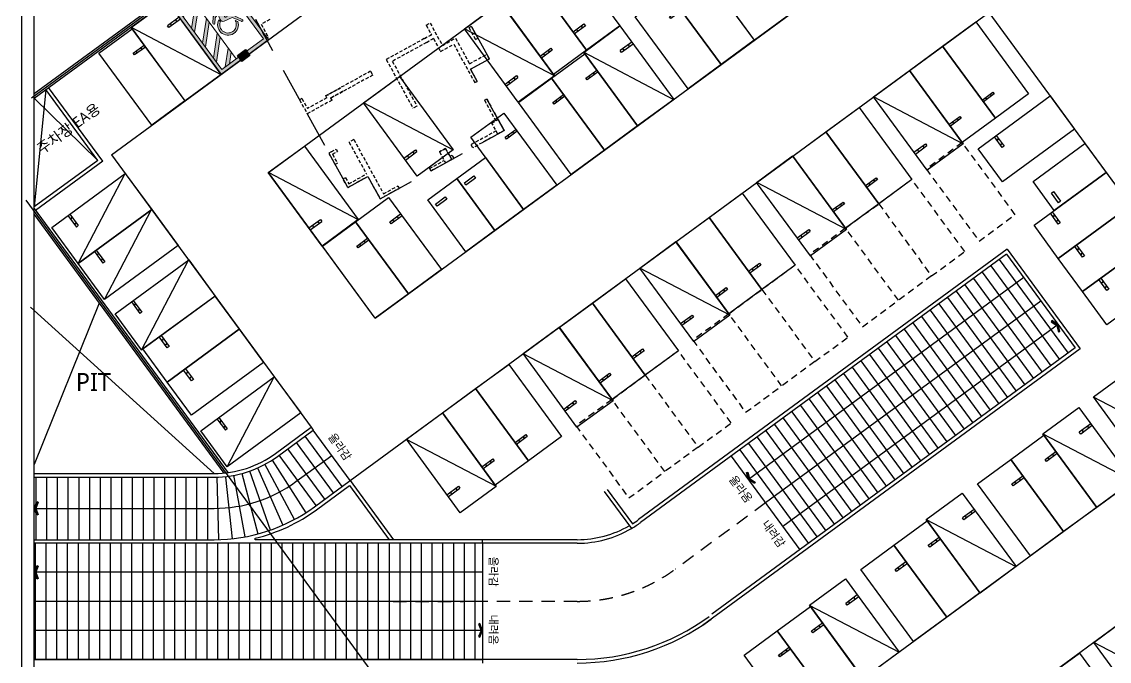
# Model space of a CAD drawing. Header units: millimetres. Extents: x 75184266 to 76346726, y -35077925 to -33679385.
# Drawn here: x 75313281 to 75374126, y -34579597 to -34543827 of the extents above; entities that cross this region are included whole.
import ezdxf
from ezdxf.enums import TextEntityAlignment as Align

# ---------------------------------------------------------------- set-up
doc = ezdxf.new("R2010")
doc.units = ezdxf.units.MM
doc.header["$LTSCALE"] = 50
doc.header["$MEASUREMENT"] = 0
for name, pattern in [('HIDDEN2', [0.1875, 0.125, -0.0625]), ('XR-지하3층$0$-HID', [2.5, 1.5, -1]), ('XR-지하3층$0$H', [1.3, 0.8, -0.5]), ('XR-지하3층$0$HD', [2.5, 1.5, -1]), ('XR-지하3층$0$HIDDEN2', [0.1875, 0.125, -0.0625])]:
    doc.linetypes.add(name, pattern=pattern)
doc.layers.get('0').update_dxf_attribs({"linetype": 'CONTINUOUS'})
for name, color, linetype in [('XR-지하3층$0$1HIDDEN2', 1, 'XR-지하3층$0$HIDDEN2'), ('XR-지하3층$0$5', 5, 'CONTINUOUS'), ('XR-지하3층$0$A-주차', 9, 'CONTINUOUS'), ('XR-지하3층$0$hat', 8, 'CONTINUOUS'), ('XR-지하3층$0$일반주차', 8, 'CONTINUOUS'), ('XR-지하3층$0$장애인', 11, 'CONTINUOUS'), ('XR-지하3층$0$확장형주차', 8, 'CONTINUOUS')]:
    doc.layers.add(name, color=color, linetype=linetype)
doc.layers.add('건축', color=8, linetype='CONTINUOUS', plot=False)
doc.layers.add('유도관제-주차면B2', color=7, linetype='CONTINUOUS', lineweight=100)
doc.layers.get('0').off()
doc.styles.add('XR-지하3층$0$맑은고딕', font='')
doc.styles.add('XR-지하3층$0$유형1', font='')
doc.styles.get('XR-지하3층$0$맑은고딕').set_extended_font_data('Malgun Gothic')
doc.styles.get('XR-지하3층$0$유형1').set_extended_font_data('Malgun Gothic')

# ---------------------------------------------------------------- blocks, each defined once
blk = doc.blocks.new('XR-지하3층$0$확장형 주차')
at = {"layer": 'XR-지하3층$0$확장형주차', "color": 7}
for p, q in [((0, 3965), (800, 3965)), ((0, 3835), (800, 3835)), ((800, 3835), (800, 3965))]:
    blk.add_line(p, q, dxfattribs=at)
blk.add_lwpolyline([(2500, 5100), (0, 0)], dxfattribs=at)
blk.add_lwpolyline([(2500, 5091), (0, 5091), (0, -9), (2500, -9)], close=True, dxfattribs=at)
for centre in [(238, 3900), (613, 3900)]:
    blk.add_circle(centre, 17.5, dxfattribs=at)
blk = doc.blocks.new('XR-지하3층$0$일반형 주차')
at = {"layer": 'XR-지하3층$0$일반주차'}
for p, q in [((750, 3865), (0, 3865)), ((0, 3735), (750, 3735)), ((750, 3735), (750, 3865))]:
    blk.add_line(p, q, dxfattribs=at)
blk.add_lwpolyline([(2300, 5000), (0, 5000), (0, 0), (2300, 0)], close=True, dxfattribs=at)
for centre in [(238, 3800), (563, 3800)]:
    blk.add_circle(centre, 17.5, dxfattribs=at)
blk = doc.blocks.new('XR-지하3층$0$ARROWX')
blk.add_lwpolyline([(-0.2, -0.5), (-0.293, -0.463), (-0.108, 0), (-0.293, 0.463), (-0.2, 0.5), (0, 0)], close=True)
for points in [[(-0.2, 0.5), (-0.293, 0.463), (0, 0), (-0.108, 0)], [(0, 0), (-0.108, 0), (-0.2, -0.5), (-0.293, -0.463)]]:
    blk.add_solid(points)
blk = doc.blocks.new('XR-지하3층$0$A$C73B52ADF')
at = {"layer": 'XR-지하3층$0$A-주차', "elevation": 0}
for points in [[(-2038, 2466), (-38, 2466), (-38, -1134), (-2038, -1134)], [(-1166, 2021), (-1166, 1871), (-1832, 1871), (-1832, 2021)]]:
    blk.add_lwpolyline(points, close=True, dxfattribs=at)
blk = doc.blocks.new('XR-지하3층$0$장애인 주차')
at = {"layer": 'XR-지하3층$0$5', "ltscale": 4}
h = blk.add_hatch(color=7, dxfattribs=at)
h.dxf.hatch_style = 1
h.paths.add_polyline_path([(3842, -695), (4402, -695), (4402, -1115), (3842, -1115)])
h.paths.add_polyline_path([(3892, -1065), (4352, -1065), (4352, -745), (3892, -745)], flags=16)
h.paths.add_polyline_path([(3982, -990), (3988, -973), (4011, -981), (4046, -898), (4136, -898), (4137, -881), (4072, -881), (4072, -863), (4138, -863), (4142, -810, -3.72247), (4161, -797), (4152, -916), (4058, -916), (4021, -1003)], flags=0)
h = blk.add_hatch(color=256, dxfattribs=at)
h.dxf.hatch_style = 1
h.paths.add_polyline_path([(4352, -1065), (4352, -745), (3892, -745), (3892, -1065)])
at = {"layer": 'XR-지하3층$0$hat'}
h = blk.add_hatch(color=7, dxfattribs=at)
edge = h.paths.add_edge_path()
edge.add_line((4161, -797), (4152, -916))
edge.add_line((4152, -916), (4058, -916))
edge.add_line((4058, -916), (4021, -1003))
edge.add_line((4021, -1003), (3982, -990))
edge.add_line((3982, -990), (3988, -973))
edge.add_line((3988, -973), (4011, -981))
edge.add_line((4011, -981), (4046, -898))
edge.add_line((4046, -898), (4136, -898))
edge.add_line((4136, -898), (4137, -881))
edge.add_line((4137, -881), (4072, -881))
edge.add_line((4072, -881), (4072, -863))
edge.add_line((4072, -863), (4138, -863))
edge.add_line((4138, -863), (4142, -810))
edge.add_arc((4140, -787), 22.8, -24.88273, 274.96983, ccw=False)
edge = h.paths.add_edge_path()
edge.add_line((4048, -981), (4058, -958))
edge.add_arc((4127, -942), 71.5, 192.8781, 416.16881)
edge.add_line((4167, -882), (4169, -863))
edge.add_arc((4127, -942), 89.2, 206.53502, 422.4866, ccw=False)
at = {"layer": 'XR-지하3층$0$장애인', "lineweight": 5, "true_color": 0xffffff}
blk.add_hatch(color=7, dxfattribs=at).paths.add_polyline_path([(2472, 3995), (2472, -1005), (3842, -1005), (3842, -805), (2672, -805), (2672, 3795), (5572, 3795), (5572, -805), (4402, -805), (4402, -1005), (5772, -1005), (5772, 3995)])
h = blk.add_hatch(color=7, dxfattribs=at)
h.paths.add_polyline_path([(5572, 2795), (5572, 3078), (4855, 3795), (4572, 3795)])
h.paths.add_polyline_path([(4572, 3045), (4572, 2762), (5572, 1762), (5572, 2045)])
h.paths.add_polyline_path([(4572, 2012), (4572, 1729), (5572, 729), (5572, 1012)])
h.paths.add_polyline_path([(5572, -304), (5572, -21), (4572, 979), (4572, 696)])
h.paths.add_polyline_path([(4572, -54), (4572, -336), (5041, -805), (5323, -805)])
h = blk.add_hatch(color=7, dxfattribs=at)
h.paths.add_polyline_path([(3763, 2216, -1), (3463, 2216, -1)])
h.paths.add_polyline_path([(3992, 1503, -0.343093), (3870, 1283), (3381, 1194), (3090, 708, -0.931653), (2987, 770), (3330, 1379), (3639, 1415, 0.446048), (3689, 1485), (3600, 1888, -0.596144), (3699, 2009), (4214, 1851), (4443, 1569, -0.883364), (4355, 1493), (4151, 1741), (3925, 1810)])
h.paths.add_polyline_path([(4053, 1393), (4055, 1528, -1.526545), (3257, 820), (3348, 969, 1.638056)])
at = {"layer": 'XR-지하3층$0$1HIDDEN2', "color": 11}
for points in [[(4161, -797), (4152, -916), (4058, -916), (4021, -1003), (3982, -990), (3988, -973), (4011, -981), (4046, -898), (4136, -898), (4137, -881), (4072, -881), (4072, -863), (4138, -863), (4142, -810)], [(4167, -882), (4169, -863)]]:
    blk.add_lwpolyline(points, dxfattribs=at)
for centre, radius, start, end in [((4127, -942), 89.2, 206.53502, 62.4866), ((4127, -942), 71.5, 192.8781, 56.16881), ((4140, -787), 22.8, 335.11727, 274.96983)]:
    blk.add_arc(centre, radius, start, end, dxfattribs=at)
at = {"layer": 'XR-지하3층$0$5', "lineweight": 5}
for p, q in [((4572, 3795), (4572, -805)), ((5572, 2795), (4572, 3795)), ((5572, 3078), (4855, 3795)), ((5572, 2045), (4572, 3045)), ((5572, 1762), (4572, 2762)), ((5572, 1012), (4572, 2012)), ((5572, 729), (4572, 1729)), ((5572, -21), (4572, 979)), ((5572, -304), (4572, 696)), ((5323, -805), (4572, -54)), ((5041, -805), (4572, -336))]:
    blk.add_line(p, q, dxfattribs=at)
at = {"layer": 'XR-지하3층$0$5', "ltscale": 4}
for p, q in [((4165, -1005), (4165, -805)), ((4165, -805), (4165, -905))]:
    blk.add_line(p, q, dxfattribs=at)
at = {"layer": 'XR-지하3층$0$5', "lineweight": 5}
for points in [[(3842, -1005), (2472, -1005), (2472, 3995), (5772, 3995), (5772, -1005), (4402, -1005)], [(3842, -805), (2672, -805), (2672, 3795), (5572, 3795), (5572, -805), (4402, -805)]]:
    blk.add_lwpolyline(points, dxfattribs=at)
at = {"layer": 'XR-지하3층$0$5', "ltscale": 4}
for points in [[(3842, -695), (3842, -1115), (4402, -1115), (4402, -695)], [(3892, -745), (3892, -1065), (4352, -1065), (4352, -745)]]:
    blk.add_lwpolyline(points, close=True, dxfattribs=at)
at = {"layer": 'XR-지하3층$0$장애인', "color": 8, "lineweight": 5}
for p, q in [((3689, 1485), (3600, 1888, 0)), ((3699, 2009, 0), (4214, 1851, 0)), ((4214, 1851, 0), (4443, 1569, 0)), ((3925, 1810, 0), (4151, 1741, 0)), ((4055, 1528), (4053, 1393)), ((4151, 1741, 0), (4355, 1493, 0)), ((3348, 969), (3257, 820))]:
    blk.add_line(p, q, dxfattribs=at)
at = {"layer": 'XR-지하3층$0$장애인', "color": 7, "lineweight": 5}
for points in [[(3523, 2720), (2773, 2720), (2773, 2870), (3523, 2870)], [(4473, 2720), (3723, 2720), (3723, 2870), (4473, 2870)]]:
    blk.add_lwpolyline(points, close=True, dxfattribs=at)
at = {"layer": 'XR-지하3층$0$장애인', "color": 8, "lineweight": 5}
for points in [[(3094, 715, -1.000002), (2987, 770), (3330, 1379), (3640, 1415)], [(3992, 1503, -0.343093), (3870, 1283), (3381, 1194), (3094, 715)]]:
    blk.add_lwpolyline(points, format="xyb", dxfattribs=at)
at = {"layer": 'XR-지하3층$0$장애인', "color": 8, "lineweight": 5, "extrusion": (0.976964, 0.213404, 0), "elevation": 4221}
blk.add_lwpolyline([(617, 0), (931, 0)], dxfattribs=at)
at = {"layer": 'XR-지하3층$0$장애인', "color": 8, "lineweight": 5}
blk.add_circle((3613, 2216), 150, dxfattribs=at)
for centre, radius, start, end in [((3682, 1922, 0), 88.4, 79.11433, 202.31847), ((3810, 1000), 582, 198.00599, 65.09494), ((3809, 1000), 462, 183.85247, 58.2396), ((3632, 1473), 57.7, 276.27861, 12.43535), ((4394, 1537, 0), 58.8, 227.96553, 33.79043)]:
    blk.add_arc(centre, radius, start, end, dxfattribs=at)

msp = doc.modelspace()

# ---------------------------------------------------------------- linework, layer by layer
at = {"layer": '건축', "ltscale": 1000}
for p, q in [((75313281, -34601924), (75313282, -34517008)), ((75313981, -34601695), (75313982, -34517363)), ((75368423, -34556549), (75347791, -34571674, 0)), ((75368379, -34556828), (75347909, -34571836)), ((75368380, -34556829), (75372223, -34562070)), ((75368423, -34556549), (75372502, -34562114)), ((75367492, -34557479), (75371335, -34562721)), ((75367976, -34557125), (75371819, -34562367)), ((75367009, -34557834), (75370851, -34563076)), ((75366041, -34558543), (75369883, -34563786)), ((75366525, -34558189), (75370367, -34563431)), ((75365073, -34559253), (75368915, -34564495)), ((75365557, -34558898), (75369399, -34564140)), ((75313775, -34559789), (75324043, -34569097)), ((75317617, -34559572), (75313981, -34568585)), ((75364105, -34559962), (75367948, -34565205)), ((75364589, -34559608), (75368432, -34564850)), ((75363621, -34560317), (75367464, -34565559)), ((75362654, -34561027), (75366496, -34566269)), ((75363137, -34560672), (75366980, -34565914)), ((75361686, -34561736), (75365528, -34566978)), ((75362170, -34561381), (75366012, -34566624)), ((75372502, -34562114), (75351371, -34577606)), ((75372223, -34562070), (75351898, -34576971)), ((75361202, -34562091), (75365044, -34567333)), ((75360234, -34562800), (75364077, -34568043)), ((75360718, -34562446), (75364560, -34567688)), ((75359266, -34563510), (75363109, -34568752)), ((75359750, -34563155), (75363593, -34568397)), ((75358298, -34564219), (75362141, -34569462)), ((75358782, -34563865), (75362625, -34569107)), ((75357815, -34564574), (75361657, -34569816)), ((75356847, -34565284), (75360689, -34570526)), ((75357331, -34564929), (75361173, -34570171)), ((75355879, -34565993), (75359722, -34571236)), ((75356363, -34565638), (75360205, -34570881)), ((75355395, -34566348), (75359238, -34571590)), ((75331212, -34569820), (75329143, -34566998)), ((75354427, -34567057), (75358270, -34572300)), ((75354911, -34566703), (75358754, -34571945)), ((75330244, -34570530), (75328175, -34567707)), ((75330728, -34570175), (75328659, -34567353)), ((75353459, -34567767), (75357302, -34573009)), ((75353943, -34567412), (75357786, -34572655)), ((75327287, -34568344), (75329179, -34571289)), ((75329761, -34570885), (75327691, -34568062)), ((75325593, -34569093), (75326497, -34572475)), ((75327200, -34572257), (75326037, -34568956)), ((75326469, -34568785), (75327884, -34571986)), ((75328545, -34571662), (75326886, -34568580)), ((75314066, -34569297), (75314066, -34572797)), ((75314666, -34569297), (75314666, -34572797)), ((75315266, -34569297), (75315266, -34572797)), ((75315866, -34569297), (75315866, -34572797)), ((75316466, -34569297), (75316466, -34572797)), ((75317066, -34569297), (75317066, -34572797)), ((75317666, -34569298), (75317666, -34572798)), ((75318266, -34569298), (75318266, -34572798)), ((75318866, -34569298), (75318866, -34572798)), ((75319466, -34569298), (75319466, -34572798)), ((75320066, -34569298), (75320066, -34572798)), ((75320666, -34569298), (75320666, -34572798)), ((75321266, -34569298), (75321266, -34572798)), ((75321866, -34569298), (75321866, -34572798)), ((75322466, -34569298), (75322466, -34572798)), ((75323066, -34569298), (75323066, -34572798)), ((75323666, -34569298), (75323666, -34572798)), ((75324316, -34572793), (75324215, -34569294)), ((75324683, -34569297), (75325050, -34572743)), ((75325779, -34572637), (75325139, -34569196)), ((75345873, -34570105), (75345874, -34570105)), ((75345874, -34570106), (75347392, -34572176)), ((75346035, -34569987), (75347445, -34571910)), ((75314030, -34572996, 0), (75314030, -34579496, 0)), ((75314630, -34572996, 0), (75314630, -34579496, 0)), ((75315230, -34572996, 0), (75315230, -34579496, 0)), ((75315830, -34572996, 0), (75315830, -34579496, 0)), ((75316430, -34572996, 0), (75316430, -34579496, 0)), ((75317030, -34572996, 0), (75317030, -34579496, 0)), ((75317630, -34572996, 0), (75317630, -34579496, 0)), ((75318230, -34572996, 0), (75318230, -34579496, 0)), ((75318830, -34572996, 0), (75318830, -34579496, 0)), ((75319430, -34572997, 0), (75319430, -34579496, 0)), ((75320030, -34572997, 0), (75320030, -34579496, 0)), ((75320630, -34572997, 0), (75320630, -34579496, 0)), ((75321230, -34572997, 0), (75321230, -34579496, 0)), ((75321830, -34572997, 0), (75321830, -34579496, 0)), ((75322430, -34572997), (75322430, -34579496, 0)), ((75323030, -34572997), (75323030, -34579496, 0)), ((75323630, -34572997), (75323630, -34579496, 0)), ((75324230, -34572997), (75324230, -34579496)), ((75324830, -34572997), (75324830, -34579496)), ((75325430, -34572997), (75325430, -34579496)), ((75326030, -34572997), (75326030, -34579496)), ((75326630, -34572997), (75326630, -34579496)), ((75327230, -34572997), (75327230, -34579496)), ((75327830, -34572997), (75327830, -34579496)), ((75328430, -34572997), (75328430, -34579496)), ((75329030, -34572997), (75329030, -34579496)), ((75329630, -34572997), (75329630, -34579496)), ((75330230, -34572997), (75330230, -34579496)), ((75330830, -34572997), (75330830, -34579496)), ((75331430, -34572997), (75331430, -34579496)), ((75332030, -34572997), (75332030, -34579496)), ((75332630, -34572997), (75332630, -34579496)), ((75333230, -34572997), (75333230, -34579496)), ((75333830, -34572997), (75333830, -34579496)), ((75334430, -34572997), (75334430, -34579496)), ((75335030, -34572997), (75335030, -34579496)), ((75335630, -34572997), (75335630, -34579496)), ((75336230, -34572997), (75336230, -34579496)), ((75336830, -34572997), (75336830, -34579496)), ((75337430, -34572997), (75337430, -34579496)), ((75338030, -34572997), (75338030, -34579496)), ((75338630, -34572997), (75338630, -34579496)), ((75352077, -34577212), (75352076, -34577213))]:
    msp.add_line(p, q, dxfattribs=at)
at = {"layer": '건축'}
for p, q in [((75318296, -34551268), (75354668, -34524602)), ((75327085, -34552264), (75358215, -34529441)), ((75333056, -34560410), (75364187, -34537586)), ((75367386, -34543301), (75382700, -34564189)), ((75318296, -34551268), (75329470, -34566510)), ((75333056, -34560410), (75327085, -34552264)), ((75386247, -34569028), (75355762, -34591377))]:
    msp.add_line(p, q, dxfattribs=at)
at = {"layer": '건축', "ltscale": 100}
for p, q in [((75313834, -34548077, 0), (75330389, -34535932, 0)), ((75313514, -34553806), (75339435, -34589161))]:
    msp.add_line(p, q, dxfattribs=at)
at = {"layer": '건축', "ltscale": 0.5}
for p, q in [((75313981, -34547845, 0), (75329893, -34536171, 0)), ((75313981, -34548093, 0), (75329990, -34536348, 0)), ((75314625, -34547620, 0), (75313981, -34554183)), ((75317531, -34551581, 0), (75314625, -34547620, 0)), ((75317810, -34551624, 0), (75314787, -34547502, 0)), ((75317531, -34551581), (75313981, -34548093)), ((75317531, -34551581), (75313981, -34554183)), ((75317810, -34551624), (75314056, -34554376)), ((75313981, -34554275), (75324811, -34569046)), ((75313981, -34554613), (75324582, -34569072)), ((75369340, -34558139), (75353936, -34569432)), ((75370301, -34559449), (75354897, -34570743)), ((75371262, -34560760), (75355858, -34572053)), ((75329470, -34566510), (75329588, -34566671)), ((75331658, -34569494), (75329588, -34566671)), ((75352976, -34568122), (75356818, -34573364)), ((75326349, -34572797), (75326349, -34572719)), ((75339065, -34572997), (75313981, -34572997)), ((75339065, -34572797), (75326349, -34572797)), ((75339065, -34572997), (75339065, -34572797)), ((75339065, -34572997, 0), (75339065, -34579497, 0)), ((75339065, -34574621), (75313981, -34574621)), ((75339065, -34576246, 0), (75313981, -34576246, 0)), ((75339065, -34577871), (75313981, -34577871, 0)), ((75313981, -34579497, 0), (75339065, -34579497, 0)), ((75339065, -34579497), (75313981, -34579497)), ((75339065, -34579497), (75339065, -34579697))]:
    msp.add_line(p, q, dxfattribs=at)
at = {"layer": '건축', "linetype": 'HIDDEN2', "ltscale": 30}
for p, q in [((75326352, -34543685, 0), (75326939, -34544754, 0)), ((75327158, -34543698, 0), (75326676, -34543963, 0)), ((75326676, -34543963, 0), (75327071, -34544682, 0)), ((75335906, -34544018, 0), (75336200, -34544553, 0)), ((75336126, -34543898, 0), (75336814, -34545151, 0)), ((75338808, -34544752, 0), (75338437, -34544077, 0)), ((75327071, -34544682, 0), (75326939, -34544754, 0)), ((75335805, -34544769, 0), (75333675, -34545939, 0)), ((75336320, -34544772, 0), (75336715, -34545491, 0)), ((75338676, -34544825, 0), (75338571, -34544632, 0)), ((75338676, -34544825, 0), (75338808, -34544752, 0)), ((75338676, -34544825, 0), (75338808, -34544752, 0)), ((75338676, -34544825, 0), (75338808, -34544752, 0)), ((75335926, -34544988, 0), (75334015, -34546038, 0)), ((75333675, -34545939, 0), (75335172, -34548665, 0)), ((75339443, -34545910, 0), (75339299, -34545647, 0)), ((75332801, -34546590, 0), (75331118, -34547514, 0)), ((75332801, -34546590, 0), (75332921, -34546809, 0)), ((75334015, -34546038, 0), (75335391, -34548545, 0)), ((75332921, -34546809, 0), (75331238, -34547733, 0)), ((75338762, -34547162, 0), (75338630, -34547234, 0)), ((75328957, -34548118, 0), (75328825, -34548190, 0)), ((75328825, -34548190, 0), (75329254, -34548971, 0)), ((75328957, -34548118, 0), (75329265, -34548679, 0)), ((75330643, -34548208, 0), (75329254, -34548971, 0)), ((75330348, -34548085, 0), (75329265, -34548679, 0)), ((75339169, -34548216, 0), (75339301, -34548144, 0)), ((75339169, -34548216, 0), (75339804, -34549373, 0)), ((75339301, -34548144, 0), (75340273, -34549914, 0)), ((75339826, -34549932, 0), (75338423, -34550702, 0)), ((75340273, -34549914, 0), (75338520, -34550877, 0)), ((75331593, -34550561, 0), (75332572, -34552345, 0)), ((75331856, -34550417, 0), (75333521, -34553450, 0)), ((75338520, -34550877, 0), (75338423, -34550702, 0)), ((75330466, -34551180, 0), (75330507, -34551254, 0)), ((75330670, -34551239, 0), (75330947, -34551743, 0)), ((75330874, -34550956, 0), (75330946, -34551087, 0)), ((75330874, -34550956, 0), (75330946, -34551087, 0)), ((75336649, -34551105, 0), (75336985, -34551719, 0)), ((75336999, -34550913, 0), (75337336, -34551527, 0)), ((75330947, -34551743, 0), (75330815, -34551815, 0)), ((75336089, -34552040, 0), (75336161, -34552171, 0)), ((75336089, -34552040, 0), (75336161, -34552171, 0)), ((75331390, -34552549, 0), (75331258, -34552622, 0)), ((75331390, -34552549, 0), (75331577, -34552891, 0)), ((75332644, -34552477, 0), (75333330, -34553726, 0)), ((75334319, -34553012, 0), (75334391, -34553143, 0))]:
    msp.add_line(p, q, dxfattribs=at)
at = {"layer": '건축', "linetype": 'XR-지하3층$0$HD', "ltscale": 10}
for p, q in [((75354897, -34570743), (75349843, -34574448)), ((75344362, -34576247), (75339065, -34576247))]:
    msp.add_line(p, q, dxfattribs=at)
at = {"layer": '건축', "ltscale": 3}
for p, q in [((75344362, -34572797), (75339065, -34572797)), ((75344362, -34572997), (75339065, -34572997)), ((75344362, -34579497), (75339065, -34579497))]:
    msp.add_line(p, q, dxfattribs=at)
at = {"layer": '건축', "linetype": 'XR-지하3층$0$H', "ltscale": 50, "elevation": 0}
msp.add_lwpolyline([(75326352, -34543685), (75329254, -34548971), (75329254, -34548971), (75330466, -34551180), (75331518, -34553095), (75332644, -34552477), (75333330, -34553726), (75340273, -34549914), (75338391, -34546487), (75338391, -34546487), (75339443, -34545910), (75335661, -34539019)], dxfattribs=at)
at = {"layer": '건축'}
msp.add_lwpolyline([(75331658, -34569495), (75367386, -34543301)], dxfattribs=at)
at = {"layer": '건축', "linetype": 'HIDDEN2', "ltscale": 30, "elevation": 0}
for points in [[(75335906, -34544018), (75336126, -34543898)], [(75338306, -34544150), (75338437, -34544077)], [(75338676, -34544825), (75338306, -34544150)], [(75336200, -34544553), (75336205, -34544562), (75335810, -34544778), (75335805, -34544769)], [(75335926, -34544988), (75335921, -34544980), (75336315, -34544763), (75336320, -34544772)], [(75336814, -34545151), (75337550, -34544747)], [(75337550, -34544747), (75338334, -34546176)], [(75336715, -34545491), (75337451, -34545086)], [(75337451, -34545086), (75338630, -34547234)], [(75338334, -34546176), (75339299, -34545647)], [(75339443, -34545910), (75338391, -34546487)], [(75338391, -34546487), (75338762, -34547162)], [(75338630, -34547234), (75338762, -34547162)], [(75330290, -34547980), (75331123, -34547523), (75331118, -34547514)], [(75331238, -34547733), (75331233, -34547724), (75330576, -34548085), (75330581, -34548094)], [(75330348, -34548085), (75330290, -34547980)], [(75330643, -34548208), (75330581, -34548094)], [(75339169, -34548216), (75339301, -34548144)], [(75335391, -34548545), (75335172, -34548665)], [(75331856, -34550417), (75331593, -34550561)], [(75330598, -34551107), (75330466, -34551180)], [(75330815, -34551815), (75330507, -34551254)], [(75330598, -34551107), (75330874, -34550956)], [(75330670, -34551239), (75330946, -34551087)], [(75336161, -34552171), (75337450, -34551464)], [(75336649, -34551105), (75336999, -34550913)], [(75336985, -34551719), (75337336, -34551527), (75336999, -34550913), (75336649, -34551105)], [(75337240, -34551351), (75337354, -34551289)], [(75337354, -34551289), (75337450, -34551464)], [(75337378, -34551333), (75337450, -34551464)], [(75337378, -34551333), (75337450, -34551464)], [(75336089, -34552040), (75336913, -34551588)], [(75336089, -34552040), (75336161, -34552171)], [(75336089, -34552040), (75336161, -34552171)], [(75331518, -34553095), (75331258, -34552622)], [(75331518, -34553095), (75332644, -34552477)], [(75331577, -34552891), (75332572, -34552345)], [(75333330, -34553726), (75334391, -34553143)], [(75333521, -34553450), (75334319, -34553012)], [(75334319, -34553012), (75334391, -34553143)], [(75334319, -34553012), (75334391, -34553143)]]:
    msp.add_lwpolyline(points, dxfattribs=at)
for points in [[(75336200, -34544553), (75336205, -34544562), (75335810, -34544778), (75335805, -34544769)], [(75336315, -34544763), (75336320, -34544772), (75335926, -34544988), (75335921, -34544980)], [(75330290, -34547980), (75330285, -34547971), (75331118, -34547514), (75331123, -34547523)], [(75330581, -34548094), (75330576, -34548085), (75331233, -34547724), (75331238, -34547733)], [(75339936, -34549301), (75340273, -34549914), (75339922, -34550107), (75339585, -34549493)]]:
    msp.add_lwpolyline(points, close=True, dxfattribs=at)
at = {"layer": '건축', "linetype": 'XR-지하3층$0$-HID', "ltscale": 5, "elevation": 0}
for points in [[(75365906, -34550585), (75363890, -34552063), (75366847, -34556096), (75368863, -34554618)], [(75363084, -34552655), (75361229, -34554015), (75364185, -34558047), (75366040, -34556687)], [(75359374, -34555375), (75361229, -34554015), (75364185, -34558047), (75362330, -34559407)], [(75359374, -34555375), (75357358, -34556853), (75360314, -34560885), (75362330, -34559407)], [(75356551, -34557444), (75354696, -34558804), (75357653, -34562836), (75359508, -34561476)], [(75352842, -34560164), (75354696, -34558804), (75357653, -34562836), (75355798, -34564196)], [(75352842, -34560164), (75350825, -34561642), (75353782, -34565674), (75355798, -34564196)], [(75350019, -34562233), (75348164, -34563593), (75351120, -34567625), (75352975, -34566266)], [(75346309, -34564953), (75348164, -34563593), (75351120, -34567625), (75349265, -34568985)], [(75346309, -34564953), (75344293, -34566431), (75347249, -34570464), (75349265, -34568985)]]:
    msp.add_lwpolyline(points, close=True, dxfattribs=at)
at = {"layer": '건축', "elevation": 0}
msp.add_lwpolyline([(75382700, -34564189), (75353828, -34585356, -0.414214), (75351032, -34584926), (75350046, -34583580)], format="xyb", dxfattribs=at)
at = {"layer": '건축', "ltscale": 0.5}
for points in [[(75313981, -34569097), (75324043, -34569097, 0.159489), (75327472, -34567974), (75329470, -34566510)], [(75313981, -34569297), (75324043, -34569297, 0.159489), (75327591, -34568136), (75329588, -34566671)], [(75313981, -34571047), (75324043, -34571047, 0.159489), (75328625, -34569547), (75330623, -34568083)], [(75313981, -34572797), (75324043, -34572797, 0.159489), (75329660, -34570958), (75331657, -34569494)], [(75326349, -34572719, 0.098458), (75329778, -34571120), (75331614, -34569774)], [(75326349, -34572719, 0.098458), (75329778, -34571120, 0.098458)]]:
    msp.add_lwpolyline(points, format="xyb", dxfattribs=at)
for points in [[(75313981, -34569097), (75324043, -34569097)], [(75331657, -34569494), (75334079, -34572797)], [(75331614, -34569774), (75333831, -34572797)]]:
    msp.add_lwpolyline(points, dxfattribs=at)
at = {"layer": '건축', "linetype": 'XR-지하3층$0$HD', "ltscale": 10, "elevation": 0}
msp.add_lwpolyline([(75334065, -34576247), (75337975, -34576247)], dxfattribs=at)
at = {"layer": '건축', "ltscale": 3}
for radius, end in [(5800, 300.12437), (6000, 300.32914), (12500, 306.1676), (12700, 306.1676)]:
    msp.add_arc((75344362, -34566997, 0), radius, 270, end, dxfattribs=at)
at = {"layer": '건축', "ltscale": 1000}
for radius, start in [(6000, 300.32914), (5800, 302.10813)]:
    msp.add_arc((75344362, -34566997, 0), radius, start, 306.24693, dxfattribs=at)
at = {"layer": '건축', "linetype": 'XR-지하3층$0$HD', "ltscale": 10}
msp.add_arc((75344362, -34566997, 0), 9250, 270, 306.33915, dxfattribs=at)

# ---------------------------------------------------------------- block references
at = {"layer": '건축'}
for p, xscale, yscale, zscale, rotation in [((75371262, -34560760), -755.9999999942621, 756, 756.0000000000008, 216.2172114210587), ((75353936, -34569432), 756.0000000004484, 756.0000000004484, 756.0000000004484, 216.2651400810387), ((75313981, -34571047), 756, 756, 756, 179.9999999971767), ((75313981, -34574621), 756, 756, 756, 179.9999999971767), ((75339065, -34577871), -756, 756, 756.0000000000008, 180.0000000028233)]:
    msp.add_blockref('XR-지하3층$0$ARROWX', p, dxfattribs=dict(at, xscale=xscale, yscale=yscale, zscale=zscale, rotation=rotation))
at = {"layer": '유도관제-주차면B2', "xscale": -1}
for name, p, rotation in [('XR-지하3층$0$확장형 주차', (75356284, -34543380), 36.24693336340453), ('XR-지하3층$0$일반형 주차', (75341925, -34541384), 216.2469333634046), ('XR-지하3층$0$장애인 주차', (75328486, -34542550), 36.24693489493007), ('XR-지하3층$0$일반형 주차', (75354268, -34544858), 36.24693336340453), ('XR-지하3층$0$일반형 주차', (75340070, -34542744), 216.2469333634046), ('XR-지하3층$0$일반형 주차', (75352413, -34546218), 36.24693336340453), ('XR-지하3층$0$확장형 주차', (75324426, -34546774), 36.24693336340453), ('XR-지하3층$0$확장형 주차', (75338054, -34544222), 216.2469333634046), ('XR-지하3층$0$확장형 주차', (75349752, -34548169), 36.24693336340453), ('XR-지하3층$0$일반형 주차', (75364805, -34545193), 216.2469333634046), ('XR-지하3층$0$일반형 주차', (75322410, -34548252), 36.24693336340453), ('XR-지하3층$0$일반형 주차', (75362950, -34546553), 216.2469333634046), ('XR-지하3층$0$일반형 주차', (75347736, -34549648), 36.24693336340453), ('XR-지하3층$0$확장형 주차', (75360934, -34548031), 216.2469333634046), ('XR-지하3층$0$확장형 주차', (75332400, -34548367), 216.2469333634046), ('XR-지하3층$0$일반형 주차', (75345881, -34551008), 36.24693336340453), ('XR-지하3층$0$일반형 주차', (75370817, -34547977), 126.2469333594608), ('XR-지하3층$0$일반형 주차', (75343212, -34552964), 36.24693336340453), ('XR-지하3층$0$일반형 주차', (75358273, -34549982), 216.2469333634046), ('XR-지하3층$0$일반형 주차', (75356418, -34551342), 216.2469333634046), ('XR-지하3층$0$확장형 주차', (75327082, -34552266), 216.2469333634046), ('XR-지하3층$0$확장형 주차', (75354401, -34552820), 216.2469333634046), ('XR-지하3층$0$확장형 주차', (75319066, -34552318), 126.2469333594608), ('XR-지하3층$0$일반형 주차', (75373949, -34552253), 126.2469333594608), ('XR-지하3층$0$일반형 주차', (75336766, -34557690), 36.24693336340453), ('XR-지하3층$0$일반형 주차', (75351740, -34554771), 216.2469333634046), ('XR-지하3층$0$확장형 주차', (75320544, -34554335), 126.2469333594608), ('XR-지하3층$0$일반형 주차', (75375309, -34554108), 126.2469333594608), ('XR-지하3층$0$일반형 주차', (75334911, -34559050), 36.24693336340453), ('XR-지하3층$0$일반형 주차', (75349885, -34556131), 216.2469333634046), ('XR-지하3층$0$확장형 주차', (75347869, -34557610), 216.2469333634046), ('XR-지하3층$0$일반형 주차', (75376669, -34555963), 126.2469333594608), ('XR-지하3층$0$확장형 주차', (75322613, -34557157), 126.2469333594608), ('XR-지하3층$0$일반형 주차', (75345208, -34559561), 216.2469333634046), ('XR-지하3층$0$일반형 주차', (75324092, -34559174), 126.2469333594608), ('XR-지하3층$0$일반형 주차', (75343353, -34560921), 216.2469333634046), ('XR-지하3층$0$일반형 주차', (75325451, -34561028), 126.2469333594608), ('XR-지하3층$0$확장형 주차', (75341337, -34562399), 216.2469333634046), ('XR-지하3층$0$일반형 주차', (75338676, -34564350), 216.2469333634046), ('XR-지하3층$0$확장형 주차', (75378264, -34567441), 36.24693336340453), ('XR-지하3층$0$확장형 주차', (75327403, -34563690), 126.2469333594608), ('XR-지하3층$0$일반형 주차', (75336821, -34565710), 216.2469333634046), ('XR-지하3층$0$확장형 주차', (75375441, -34569510), 36.24693336340453), ('XR-지하3층$0$확장형 주차', (75334805, -34567188), 216.2469333634046), ('XR-지하3층$0$일반형 주차', (75373425, -34570988), 36.24693336340453), ('XR-지하3층$0$일반형 주차', (75371570, -34572348), 36.24693336340453), ('XR-지하3층$0$확장형 주차', (75368909, -34574299), 36.24693336340453), ('XR-지하3층$0$일반형 주차', (75366893, -34575778), 36.24693336340453), ('XR-지하3층$0$일반형 주차', (75365038, -34577137), 36.24693336340453), ('XR-지하3층$0$확장형 주차', (75362376, -34579089), 36.24693336340453), ('XR-지하3층$0$일반형 주차', (75360360, -34580567), 36.24693336340453), ('XR-지하3층$0$확장형 주차', (75373263, -34578547), 216.2469333634046), ('XR-지하3층$0$일반형 주차', (75358505, -34581927), 36.24693336340453), ('XR-지하3층$0$일반형 주차', (75370602, -34580498), 216.2469333634046)]:
    msp.add_blockref(name, p, dxfattribs=dict(at, rotation=rotation))
at = {"layer": '유도관제-주차면B2'}
for p, rotation in [((75371829, -34551280, 0), 126.2469333594607), ((75340717, -34553387, 0), 36.24761539007821), ((75339104, -34554569, 0), 36.24761539007821)]:
    msp.add_blockref('XR-지하3층$0$A$C73B52ADF', p, dxfattribs=dict(at, rotation=rotation))

# ---------------------------------------------------------------- texts
at = {"layer": '건축', "ltscale": 0.5, "style": 'XR-지하3층$0$맑은고딕'}
msp.add_text('주차장 EA용', height=600, rotation=36.24693, dxfattribs=at).set_placement((75315899, -34549797, 0), align=Align.MIDDLE_CENTER)
at = {"layer": '건축', "style": 'XR-지하3층$0$맑은고딕'}
msp.add_text('PIT', height=1000, dxfattribs=at).set_placement((75317286, -34563973), align=Align.MIDDLE_CENTER)
at = {"layer": '건축', "style": 'XR-지하3층$0$유형1', "text_generation_flag": 6}
for s, rotation, p in [('올라감', 125.61628, (75330784, -34567811)), ('올라옴', 126.26514, (75353219, -34570182, -22527)), ('내려감', 126.26514, (75355053, -34572682, -22527)), ('올라감', 90, (75339314, -34574582, -22527)), ('내려옴', 90, (75339314, -34577832, -22527))]:
    msp.add_text(s, height=450, rotation=rotation, dxfattribs=at).set_placement(p, align=Align.BOTTOM_CENTER)

doc.saveas('drawing.dxf')
